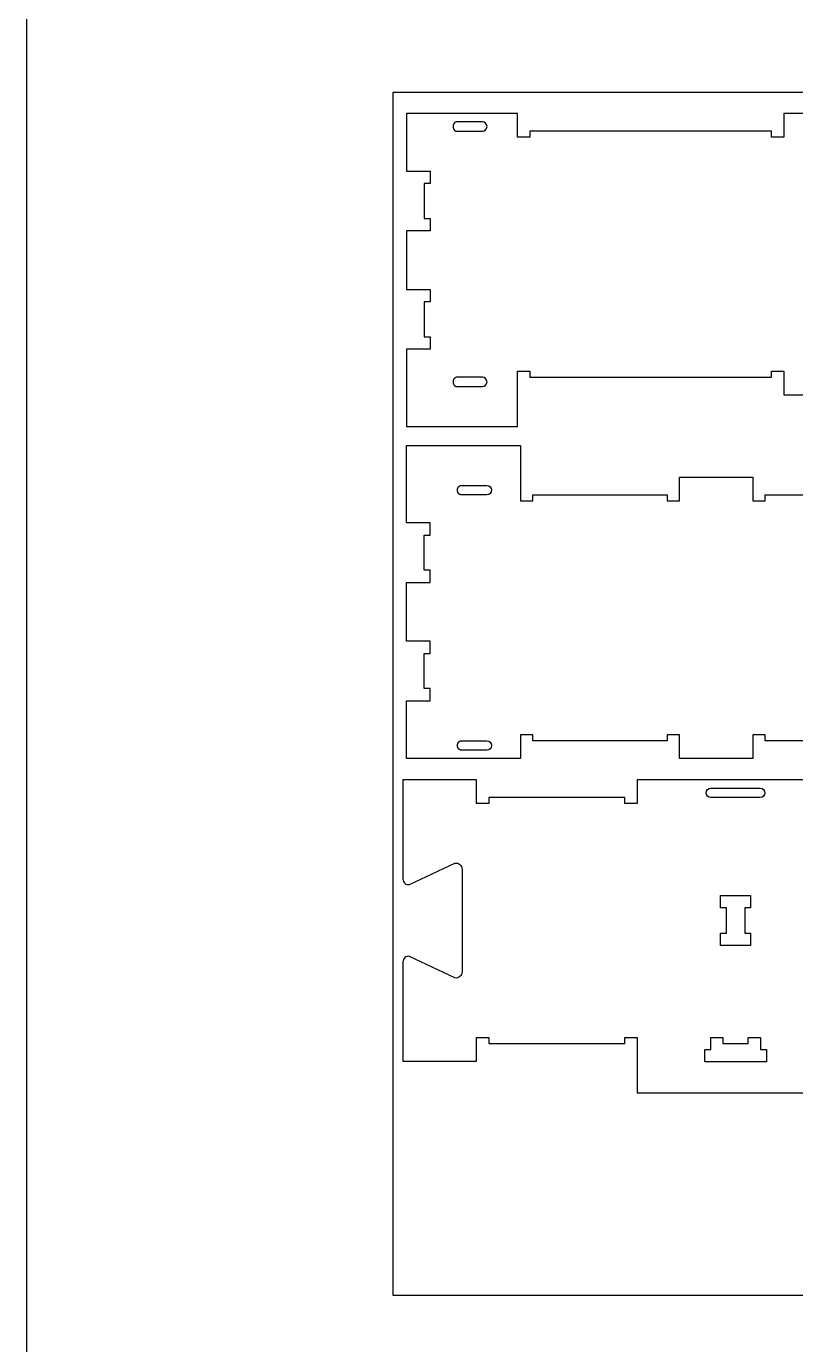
# Model space of a CAD drawing. Extents: x 5216 to 8399, y -10461 to -4867.
# Drawn here: x 5216 to 5996, y -8161 to -6824 of the extents above; entities that cross this region are included whole.
import ezdxf

# ---------------------------------------------------------------- set-up
doc = ezdxf.new("R2010")
doc.units = 0
for name, color, linetype in [('0_SHEET_SPRUCEPLY_2440X122', 1, 'CONTINUOUS'), ('3_ANYTOOL_CUTTHROUGH_INSID', 4, 'CONTINUOUS'), ('4_ANYTOOL_CUTTHROUGH_OUTSI', 5, 'CONTINUOUS'), ('DONOTCUT', 18, 'CONTINUOUS')]:
    doc.layers.add(name, color=color, linetype=linetype)

msp = doc.modelspace()

# ---------------------------------------------------------------- linework, layer by layer
at = {"layer": '0_SHEET_SPRUCEPLY_2440X122'}
msp.add_lwpolyline([(5587.3, -6891.2), (5587.3, -8111.2), (8027.3, -8111.2), (8027.3, -6891.2)], close=True, dxfattribs=at)
at = {"layer": '3_ANYTOOL_CUTTHROUGH_INSID', "color": 4}
for points in [[(5677.9, -6921), (5652.2, -6921), (5652.1, -6921), (5652, -6921), (5651.9, -6921), (5651.8, -6921), (5651.7, -6921), (5651.6, -6921.1), (5651.5, -6921.1), (5651.4, -6921.1), (5651.3, -6921.1), (5651.2, -6921.1), (5651.1, -6921.2), (5651, -6921.2), (5650.9, -6921.2), (5650.8, -6921.3), (5650.7, -6921.3), (5650.7, -6921.4), (5650.6, -6921.4), (5650.5, -6921.5), (5650.4, -6921.5), (5650.3, -6921.6), (5650.2, -6921.6), (5650.1, -6921.7), (5650, -6921.8), (5649.9, -6921.8), (5649.8, -6921.9), (5649.8, -6922), (5649.7, -6922), (5649.6, -6922.1), (5649.5, -6922.2), (5649.4, -6922.3), (5649.4, -6922.4), (5649.3, -6922.4), (5649.2, -6922.5), (5649.2, -6922.6), (5649.1, -6922.7), (5649, -6922.8), (5649, -6922.9), (5648.9, -6923), (5648.9, -6923.1), (5648.8, -6923.2), (5648.7, -6923.3), (5648.7, -6923.4), (5648.7, -6923.5), (5648.6, -6923.6), (5648.6, -6923.7), (5648.5, -6923.8), (5648.5, -6923.9), (5648.5, -6924), (5648.4, -6924.1), (5648.4, -6924.3), (5648.4, -6924.4), (5648.3, -6924.5), (5648.3, -6924.6), (5648.3, -6924.7), (5648.3, -6924.8), (5648.3, -6924.9), (5648.2, -6925), (5648.2, -6925.1), (5648.2, -6925.2), (5648.2, -6925.3), (5648.2, -6925.4), (5648.2, -6925.5), (5648.2, -6925.7), (5648.2, -6925.8), (5648.2, -6925.9), (5648.2, -6926), (5648.2, -6926.1), (5648.2, -6926.2), (5648.2, -6926.3), (5648.2, -6926.4), (5648.2, -6926.5), (5648.3, -6926.6), (5648.3, -6926.7), (5648.3, -6926.8), (5648.3, -6926.9), (5648.3, -6927.1), (5648.4, -6927.2), (5648.4, -6927.3), (5648.4, -6927.4), (5648.5, -6927.5), (5648.5, -6927.6), (5648.5, -6927.7), (5648.6, -6927.8), (5648.6, -6927.9), (5648.7, -6928), (5648.7, -6928.1), (5648.7, -6928.2), (5648.8, -6928.3), (5648.9, -6928.4), (5648.9, -6928.5), (5649, -6928.6), (5649, -6928.7), (5649.1, -6928.8), (5649.2, -6928.9), (5649.2, -6929), (5649.3, -6929.1), (5649.4, -6929.2), (5649.4, -6929.2), (5649.5, -6929.3), (5649.6, -6929.4), (5649.7, -6929.5), (5649.8, -6929.6), (5649.8, -6929.6), (5649.9, -6929.7), (5650, -6929.8), (5650.1, -6929.8), (5650.2, -6929.9), (5650.3, -6930), (5650.4, -6930), (5650.5, -6930.1), (5650.6, -6930.1), (5650.7, -6930.2), (5650.7, -6930.2), (5650.8, -6930.2), (5650.9, -6930.3), (5651, -6930.3), (5651.1, -6930.3), (5651.2, -6930.4), (5651.3, -6930.4), (5651.4, -6930.4), (5651.5, -6930.4), (5651.6, -6930.5), (5651.7, -6930.5), (5651.8, -6930.5), (5651.9, -6930.5), (5652, -6930.5), (5652.1, -6930.5), (5652.2, -6930.5), (5677.9, -6930.5, 1)], [(5677.9, -7189.5, 1), (5677.9, -7180), (5652.2, -7180), (5652.1, -7180), (5652, -7180), (5651.9, -7180), (5651.8, -7180), (5651.7, -7180), (5651.6, -7180.1), (5651.5, -7180.1), (5651.4, -7180.1), (5651.3, -7180.1), (5651.2, -7180.1), (5651.1, -7180.2), (5651, -7180.2), (5650.9, -7180.2), (5650.8, -7180.3), (5650.7, -7180.3), (5650.7, -7180.4), (5650.6, -7180.4), (5650.5, -7180.5), (5650.4, -7180.5), (5650.3, -7180.6), (5650.2, -7180.6), (5650.1, -7180.7), (5650, -7180.8), (5649.9, -7180.8), (5649.8, -7180.9), (5649.8, -7181), (5649.7, -7181), (5649.6, -7181.1), (5649.5, -7181.2), (5649.4, -7181.3), (5649.4, -7181.4), (5649.3, -7181.4), (5649.2, -7181.5), (5649.2, -7181.6), (5649.1, -7181.7), (5649, -7181.8), (5649, -7181.9), (5648.9, -7182), (5648.9, -7182.1), (5648.8, -7182.2), (5648.7, -7182.3), (5648.7, -7182.4), (5648.7, -7182.5), (5648.6, -7182.6), (5648.6, -7182.7), (5648.5, -7182.8), (5648.5, -7182.9), (5648.5, -7183), (5648.4, -7183.1), (5648.4, -7183.3), (5648.4, -7183.4), (5648.3, -7183.5), (5648.3, -7183.6), (5648.3, -7183.7), (5648.3, -7183.8), (5648.3, -7183.9), (5648.2, -7184), (5648.2, -7184.1), (5648.2, -7184.2), (5648.2, -7184.3), (5648.2, -7184.4), (5648.2, -7184.5), (5648.2, -7184.7), (5648.2, -7184.8), (5648.2, -7184.9), (5648.2, -7185), (5648.2, -7185.1), (5648.2, -7185.2), (5648.2, -7185.3), (5648.2, -7185.4), (5648.2, -7185.5), (5648.3, -7185.6), (5648.3, -7185.7), (5648.3, -7185.8), (5648.3, -7185.9), (5648.3, -7186.1), (5648.4, -7186.2), (5648.4, -7186.3), (5648.4, -7186.4), (5648.5, -7186.5), (5648.5, -7186.6), (5648.5, -7186.7), (5648.6, -7186.8), (5648.6, -7186.9), (5648.7, -7187), (5648.7, -7187.1), (5648.7, -7187.2), (5648.8, -7187.3), (5648.9, -7187.4), (5648.9, -7187.5), (5649, -7187.6), (5649, -7187.7), (5649.1, -7187.8), (5649.2, -7187.9), (5649.2, -7188), (5649.3, -7188.1), (5649.4, -7188.2), (5649.4, -7188.2), (5649.5, -7188.3), (5649.6, -7188.4), (5649.7, -7188.5), (5649.8, -7188.6), (5649.8, -7188.6), (5649.9, -7188.7), (5650, -7188.8), (5650.1, -7188.8), (5650.2, -7188.9), (5650.3, -7189), (5650.4, -7189), (5650.5, -7189.1), (5650.6, -7189.1), (5650.7, -7189.2), (5650.7, -7189.2), (5650.8, -7189.2), (5650.9, -7189.3), (5651, -7189.3), (5651.1, -7189.3), (5651.2, -7189.4), (5651.3, -7189.4), (5651.4, -7189.4), (5651.5, -7189.4), (5651.6, -7189.5), (5651.7, -7189.5), (5651.8, -7189.5), (5651.9, -7189.5), (5652, -7189.5), (5652.1, -7189.5), (5652.2, -7189.5)], [(5682.5, -7289.8, -1), (5682.5, -7299.3), (5656.7, -7299.3), (5656.6, -7299.3), (5656.5, -7299.3), (5656.4, -7299.3), (5656.3, -7299.2), (5656.2, -7299.2), (5656.1, -7299.2), (5656, -7299.2), (5655.9, -7299.2), (5655.8, -7299.2), (5655.7, -7299.1), (5655.6, -7299.1), (5655.5, -7299.1), (5655.4, -7299), (5655.4, -7299), (5655.3, -7299), (5655.2, -7298.9), (5655.1, -7298.9), (5655, -7298.8), (5654.9, -7298.8), (5654.8, -7298.7), (5654.7, -7298.6), (5654.6, -7298.6), (5654.5, -7298.5), (5654.4, -7298.5), (5654.4, -7298.4), (5654.3, -7298.3), (5654.2, -7298.2), (5654.1, -7298.2), (5654, -7298.1), (5654, -7298), (5653.9, -7297.9), (5653.8, -7297.8), (5653.7, -7297.7), (5653.7, -7297.7), (5653.6, -7297.6), (5653.5, -7297.5), (5653.5, -7297.4), (5653.4, -7297.3), (5653.4, -7297.2), (5653.3, -7297.1), (5653.3, -7297), (5653.2, -7296.9), (5653.2, -7296.8), (5653.1, -7296.7), (5653.1, -7296.6), (5653, -7296.5), (5653, -7296.3), (5653, -7296.2), (5652.9, -7296.1), (5652.9, -7296), (5652.9, -7295.9), (5652.8, -7295.8), (5652.8, -7295.7), (5652.8, -7295.6), (5652.8, -7295.5), (5652.8, -7295.4), (5652.8, -7295.3), (5652.7, -7295.2), (5652.7, -7295.1), (5652.7, -7294.9), (5652.7, -7294.8), (5652.7, -7294.7), (5652.7, -7294.6), (5652.7, -7294.5), (5652.7, -7294.4), (5652.7, -7294.3), (5652.7, -7294.2), (5652.7, -7294.1), (5652.7, -7294), (5652.7, -7293.9), (5652.8, -7293.8), (5652.8, -7293.7), (5652.8, -7293.6), (5652.8, -7293.4), (5652.8, -7293.3), (5652.8, -7293.2), (5652.9, -7293.1), (5652.9, -7293), (5652.9, -7292.9), (5653, -7292.8), (5653, -7292.7), (5653, -7292.6), (5653.1, -7292.5), (5653.1, -7292.4), (5653.2, -7292.3), (5653.2, -7292.2), (5653.3, -7292.1), (5653.3, -7292), (5653.4, -7291.9), (5653.4, -7291.8), (5653.5, -7291.7), (5653.5, -7291.6), (5653.6, -7291.5), (5653.7, -7291.4), (5653.7, -7291.3), (5653.8, -7291.2), (5653.9, -7291.1), (5654, -7291), (5654, -7291), (5654.1, -7290.9), (5654.2, -7290.8), (5654.3, -7290.7), (5654.4, -7290.6), (5654.4, -7290.6), (5654.5, -7290.5), (5654.6, -7290.4), (5654.7, -7290.4), (5654.8, -7290.3), (5654.9, -7290.3), (5655, -7290.2), (5655.1, -7290.2), (5655.2, -7290.1), (5655.3, -7290.1), (5655.4, -7290), (5655.4, -7290), (5655.5, -7290), (5655.6, -7289.9), (5655.7, -7289.9), (5655.8, -7289.9), (5655.9, -7289.9), (5656, -7289.8), (5656.1, -7289.8), (5656.2, -7289.8), (5656.3, -7289.8), (5656.4, -7289.8), (5656.5, -7289.8), (5656.6, -7289.8), (5656.7, -7289.8)], [(5682.5, -7558.3), (5656.7, -7558.3), (5656.6, -7558.3), (5656.5, -7558.3), (5656.4, -7558.3), (5656.3, -7558.2), (5656.2, -7558.2), (5656.1, -7558.2), (5656, -7558.2), (5655.9, -7558.2), (5655.8, -7558.2), (5655.7, -7558.1), (5655.6, -7558.1), (5655.5, -7558.1), (5655.4, -7558), (5655.4, -7558), (5655.3, -7558), (5655.2, -7557.9), (5655.1, -7557.9), (5655, -7557.8), (5654.9, -7557.8), (5654.8, -7557.7), (5654.7, -7557.6), (5654.6, -7557.6), (5654.5, -7557.5), (5654.4, -7557.5), (5654.4, -7557.4), (5654.3, -7557.3), (5654.2, -7557.2), (5654.1, -7557.2), (5654, -7557.1), (5654, -7557), (5653.9, -7556.9), (5653.8, -7556.8), (5653.7, -7556.7), (5653.7, -7556.7), (5653.6, -7556.6), (5653.5, -7556.5), (5653.5, -7556.4), (5653.4, -7556.3), (5653.4, -7556.2), (5653.3, -7556.1), (5653.3, -7556), (5653.2, -7555.9), (5653.2, -7555.8), (5653.1, -7555.7), (5653.1, -7555.6), (5653, -7555.5), (5653, -7555.3), (5653, -7555.2), (5652.9, -7555.1), (5652.9, -7555), (5652.9, -7554.9), (5652.8, -7554.8), (5652.8, -7554.7), (5652.8, -7554.6), (5652.8, -7554.5), (5652.8, -7554.4), (5652.8, -7554.3), (5652.7, -7554.2), (5652.7, -7554.1), (5652.7, -7553.9), (5652.7, -7553.8), (5652.7, -7553.7), (5652.7, -7553.6), (5652.7, -7553.5), (5652.7, -7553.4), (5652.7, -7553.3), (5652.7, -7553.2), (5652.7, -7553.1), (5652.7, -7553), (5652.7, -7552.9), (5652.8, -7552.8), (5652.8, -7552.7), (5652.8, -7552.6), (5652.8, -7552.4), (5652.8, -7552.3), (5652.8, -7552.2), (5652.9, -7552.1), (5652.9, -7552), (5652.9, -7551.9), (5653, -7551.8), (5653, -7551.7), (5653, -7551.6), (5653.1, -7551.5), (5653.1, -7551.4), (5653.2, -7551.3), (5653.2, -7551.2), (5653.3, -7551.1), (5653.3, -7551), (5653.4, -7550.9), (5653.4, -7550.8), (5653.5, -7550.7), (5653.5, -7550.6), (5653.6, -7550.5), (5653.7, -7550.4), (5653.7, -7550.3), (5653.8, -7550.2), (5653.9, -7550.1), (5654, -7550), (5654, -7550), (5654.1, -7549.9), (5654.2, -7549.8), (5654.3, -7549.7), (5654.4, -7549.6), (5654.4, -7549.6), (5654.5, -7549.5), (5654.6, -7549.4), (5654.7, -7549.4), (5654.8, -7549.3), (5654.9, -7549.3), (5655, -7549.2), (5655.1, -7549.2), (5655.2, -7549.1), (5655.3, -7549.1), (5655.4, -7549), (5655.4, -7549), (5655.5, -7549), (5655.6, -7548.9), (5655.7, -7548.9), (5655.8, -7548.9), (5655.9, -7548.9), (5656, -7548.8), (5656.1, -7548.8), (5656.2, -7548.8), (5656.3, -7548.8), (5656.4, -7548.8), (5656.5, -7548.8), (5656.6, -7548.8), (5656.7, -7548.8), (5682.5, -7548.8, -1)], [(5909.6, -7596.8), (5959.6, -7596.8, -1), (5959.6, -7606.3), (5909.6, -7606.3, -1)]]:
    msp.add_lwpolyline(points, format="xyb", close=True, dxfattribs=at)
for points in [[(5925.4, -7743.8), (5925.4, -7718.3), (5919.4, -7718.3), (5919.4, -7705.8), (5949.9, -7705.8), (5949.9, -7718.3), (5943.9, -7718.3), (5943.9, -7743.8), (5949.9, -7743.8), (5949.9, -7756.3), (5919.4, -7756.3), (5919.4, -7743.8)], [(5947.4, -7855.8), (5947.4, -7849.8), (5959.9, -7849.8), (5959.9, -7861.8), (5965.9, -7861.8), (5965.9, -7874.3), (5903.4, -7874.3), (5903.4, -7861.8), (5909.4, -7861.8), (5909.4, -7849.8), (5921.9, -7849.8), (5921.9, -7855.8)]]:
    msp.add_lwpolyline(points, close=True, dxfattribs=at)
at = {"layer": '4_ANYTOOL_CUTTHROUGH_OUTSI', "color": 5}
for points in [[(6058.1, -6912.5), (5983.6, -6912.5), (5983.6, -6936.5), (5971.1, -6936.5), (5971.1, -6930.5), (5726.2, -6930.5), (5726.2, -6936.5), (5713.7, -6936.5), (5713.7, -6912.5), (5713.7, -6912.5), (5601, -6912.5), (5601, -6971), (5625, -6971), (5625, -6983.5), (5619, -6983.5), (5619, -7019), (5625, -7019), (5625, -7031.5), (5601, -7031.5), (5601, -7091), (5625, -7091), (5625, -7103.5), (5619, -7103.5), (5619, -7139), (5625, -7139), (5625, -7151.5), (5601, -7151.5), (5601, -7198.3), (5601, -7210.3), (5601, -7230), (5713.7, -7230), (5713.7, -7174), (5726.2, -7174), (5726.2, -7180), (5971.1, -7180), (5971.1, -7174), (5983.6, -7174), (5983.6, -7198), (6058.1, -7198)], [(6102.8, -7548.8), (5964.8, -7548.8), (5964.8, -7542.8), (5952.3, -7542.8), (5952.3, -7566.8), (5877.8, -7566.8), (5877.8, -7542.8), (5865.3, -7542.8), (5865.3, -7548.8), (5765, -7548.8), (5729, -7548.8), (5729, -7542.8), (5716.5, -7542.8), (5716.5, -7566.8), (5601, -7566.8), (5601, -7508.3), (5625, -7508.3), (5625, -7495.8), (5619, -7495.8), (5619, -7460.3), (5625, -7460.3), (5625, -7447.8), (5601, -7447.8), (5601, -7388.3), (5625, -7388.3), (5625, -7375.8), (5619, -7375.8), (5619, -7340.3), (5625, -7340.3), (5625, -7327.8), (5601, -7327.8), (5601, -7281), (5601, -7269), (5601, -7249.3), (5716.5, -7249.3), (5716.5, -7305.3), (5729, -7305.3), (5729, -7299.3), (5765, -7299.3), (5865.3, -7299.3), (5865.3, -7305.3), (5877.8, -7305.3), (5877.8, -7281.3), (5952.3, -7281.3), (5952.3, -7305.3), (5964.8, -7305.3), (5964.8, -7299.3), (6102.8, -7299.3)]]:
    msp.add_lwpolyline(points, dxfattribs=at)
msp.add_lwpolyline([(6034.4, -7588.3), (5834.9, -7588.3), (5834.9, -7612.3), (5822.4, -7612.3), (5822.4, -7606.3), (5684.4, -7606.3), (5684.4, -7612.3), (5671.9, -7612.3), (5671.9, -7588.3), (5597.4, -7588.3), (5597.4, -7689), (5597.4, -7689, 0.461625), (5604, -7694.6), (5650.1, -7672.8), (5650.1, -7672.8), (5650.1, -7672.8, -0.220464), (5655.2, -7674.2, -0.220464), (5657.4, -7678.9), (5657.4, -7783.2, -0.220464), (5655.2, -7787.9, -0.220464), (5650.1, -7789.3), (5650.1, -7789.3), (5650, -7789.3), (5604, -7767.4), (5604, -7767.4, 0.218884), (5599.4, -7768.7, 0.220464), (5597.4, -7773.1), (5597.4, -7850), (5597.4, -7873.8), (5671.9, -7873.8), (5671.9, -7849.8), (5684.4, -7849.8), (5684.4, -7855.8), (5822.4, -7855.8), (5822.4, -7849.8), (5834.9, -7849.8), (5834.9, -7905.8), (6034.4, -7905.8)], format="xyb", dxfattribs=at)
at = {"layer": 'DONOTCUT'}
msp.add_lwpolyline([(5215.6, -10460.6), (8399, -10460.6), (8399, -4867.2), (5215.6, -4867.2)], close=True, dxfattribs=at)

doc.saveas('drawing.dxf')
